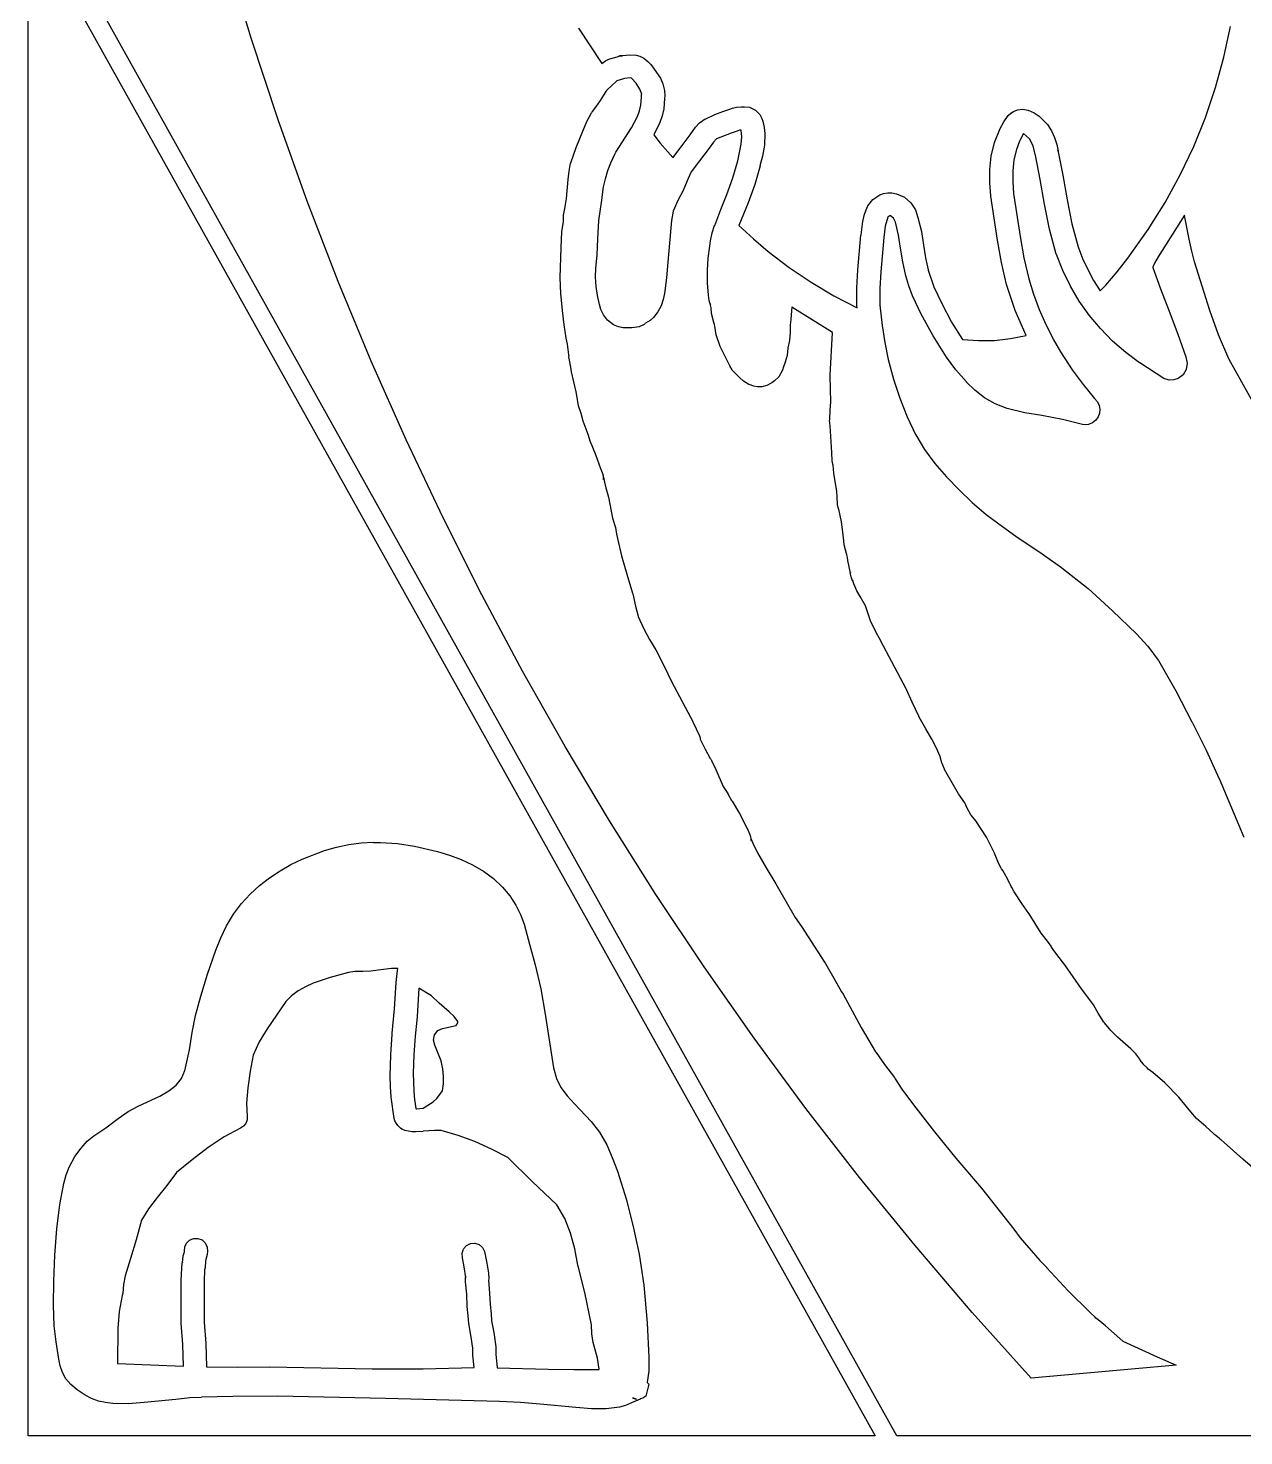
# Model space of a CAD drawing. Extents: x -67 to 553, y 0 to 8091.
# Drawn here: x -36.7 to 217.6, y 1514.2 to 1808.7 of the extents above; entities that cross this region are included whole.
import ezdxf

# ---------------------------------------------------------------- set-up
doc = ezdxf.new("R2010")
doc.units = 0

msp = doc.modelspace()

# ---------------------------------------------------------------- linework, layer by layer
at = {"layer": 'Calque_1'}
for p, q in [((145.046, 1514.23), (-36.679, 1839.883)), ((-36.6785, 1831.67), (140.4655, 1514.225)), ((-36.6785, 1514.23), (-36.6785, 1831.67)), ((9.971165, 1806.588101), (4.73368, 1823.836714)), ((78.4233, 1808.66), (83.34399, 1801.27361)), ((78.4237, 1808.67), (78.4237, 1808.66)), ((213.457633, 1802.577442), (214.847881, 1808.999611)), ((15.627846, 1789.478669), (9.971165, 1806.588101)), ((84.1017, 1801.86), (84.644386, 1802.10802)), ((84.6444, 1802.11), (84.987194, 1802.227792)), ((84.9872, 1802.23), (85.778118, 1802.480004)), ((85.7781, 1802.48), (86.508084, 1802.701191)), ((86.5081, 1802.7), (86.74559, 1802.770988)), ((86.7456, 1802.77), (86.815609, 1802.790108)), ((86.815609, 1802.790108), (86.838627, 1802.800162)), ((86.838627, 1802.800162), (86.854767, 1802.810217)), ((86.854767, 1802.810217), (86.875669, 1802.820271)), ((86.875669, 1802.820271), (86.913663, 1802.830325)), ((86.913663, 1802.830325), (87.542868, 1802.90634)), ((86.9945, 1802.85), (89.1331, 1803.111302)), ((87.542868, 1802.90634), (86.994573, 1802.849322)), ((89.1331, 1803.11), (90.510772, 1803.043977)), ((90.510772, 1803.043977), (91.288346, 1802.824299)), ((91.288346, 1802.824299), (92.1322, 1802.374406)), ((92.1322, 1802.37), (92.964904, 1801.714945)), ((211.701525, 1796.243663), (213.457633, 1802.577442)), ((83.344, 1801.28), (84.101713, 1801.863697)), ((92.964904, 1801.714945), (93.562725, 1801.087411)), ((93.562725, 1801.087411), (94.28699, 1800.11329)), ((94.287, 1800.12), (95.562012, 1798.19514)), ((85.2896, 1796.53), (84.528395, 1795.828987)), ((86.4675, 1797.64), (85.2896, 1796.52531)), ((86.4845, 1797.65), (86.467567, 1797.639946)), ((87.1844, 1797.87), (86.484499, 1797.649205)), ((87.8788, 1798.08), (87.184402, 1797.869286)), ((88.0644, 1798.14), (87.878795, 1798.08502)), ((89.2143, 1798.28), (88.0644, 1798.136887)), ((89.5482, 1798.24), (89.214296, 1798.286011)), ((89.2143, 1798.28), (89.2143, 1798.28)), ((90.4692, 1797.17), (89.548213, 1798.23548)), ((91.293501, 1795.933321), (90.46919, 1797.16861)), ((95.562012, 1798.19514), (96.084149, 1797.004869)), ((96.084149, 1797.004869), (96.4211, 1795.64082)), ((209.586833, 1790.01965), (211.701525, 1796.243663)), ((82.9458, 1793.56), (81.976289, 1792.17462)), ((83.6689, 1794.68), (82.945795, 1793.557)), ((84.185724, 1795.420823), (83.668901, 1794.683086)), ((84.337346, 1795.636367), (84.185724, 1795.420823)), ((84.3121, 1795.62), (84.297019, 1795.607035)), ((84.2971, 1795.61), (84.337346, 1795.636367)), ((84.5284, 1795.82), (84.312103, 1795.628204)), ((84.5284, 1795.83), (84.5284, 1795.82)), ((91.6673, 1794.9), (91.293501, 1795.933321)), ((91.5093, 1792.54), (91.599285, 1794.16758)), ((91.5993, 1794.17), (91.63743, 1794.842262)), ((91.63743, 1794.842262), (91.667324, 1794.904906)), ((96.3981, 1793.94), (96.254299, 1791.81082)), ((96.466413, 1794.490597), (96.398081, 1793.94569)), ((96.4211, 1795.64), (96.466413, 1794.490597)), ((81.0891, 1790.89), (80.143513, 1789.081083)), ((81.122526, 1790.932161), (81.089127, 1790.8922)), ((81.331339, 1791.23868), (81.122526, 1790.932161)), ((81.9763, 1792.18), (81.331339, 1791.23868)), ((90.784144, 1790.208091), (91.229613, 1791.369279)), ((91.229613, 1791.369279), (91.5093, 1792.53799)), ((95.922036, 1790.310713), (95.446847, 1788.906959)), ((96.2543, 1791.82), (95.922036, 1790.310713)), ((104.9, 1789.67), (106.975558, 1790.625296)), ((106.975558, 1790.625296), (108.63779, 1791.2171)), ((108.638, 1791.22), (109.88882, 1791.66278)), ((109.889, 1791.66), (110.677378, 1791.921514)), ((110.677, 1791.92), (111.474718, 1792.130793)), ((111.475, 1792.14), (112.506916, 1792.214034)), ((112.506916, 1792.214034), (112.9972, 1792.186011)), ((112.943227, 1792.207364), (113.136134, 1792.249886)), ((112.997, 1792.18), (112.943227, 1792.207364)), ((113.136134, 1792.249886), (114.22898, 1792.142985)), ((114.229, 1792.14), (115.495089, 1791.535289)), ((115.495089, 1791.535289), (116.39451, 1790.61042)), ((116.394, 1790.61), (116.799794, 1789.79035)), ((167.40937, 1789.077078), (168.341, 1790.4147)), ((168.341, 1790.42), (168.850005, 1790.906912)), ((168.85, 1790.9), (169.450577, 1791.271137)), ((169.450577, 1791.271137), (170.2334, 1791.588498)), ((170.234, 1791.59), (171.2759, 1791.749596)), ((171.276, 1791.75), (172.47178, 1791.55069)), ((172.471, 1791.55), (173.72447, 1790.986656)), ((173.72447, 1790.986656), (174.798962, 1790.261886)), ((174.798962, 1790.261886), (176.4856, 1788.57132)), ((21.70085, 1772.515), (15.627846, 1789.478669)), ((80.143513, 1789.081083), (79.26948, 1787.0818)), ((86.2609, 1782.7), (89.512359, 1787.858361)), ((89.512359, 1787.858361), (90.784144, 1790.208091)), ((95.446847, 1788.906959), (94.20672, 1786.3417)), ((101.798, 1786.34), (102.929253, 1787.956298)), ((102.929253, 1787.956298), (103.772376, 1788.851531)), ((103.772376, 1788.851531), (104.8996, 1789.6761)), ((112.13, 1787.32), (111.439624, 1787.091003)), ((112.309, 1787.36), (112.13038, 1787.314994)), ((112.451, 1787.36), (112.309, 1787.36)), ((112.592672, 1785.949224), (112.450793, 1787.36138)), ((116.799794, 1789.79035), (116.967007, 1789.247)), ((116.967, 1789.25), (117.282662, 1787.925483)), ((117.282662, 1787.925483), (117.428691, 1786.640488)), ((165.459, 1784.74), (166.625462, 1787.673433)), ((166.625462, 1787.673433), (167.40937, 1789.077078)), ((176.486, 1788.57), (176.521004, 1788.524994)), ((176.521, 1788.53), (177.395219, 1787.199217)), ((207.120831, 1783.926783), (209.586833, 1790.01965)), ((79.2565, 1787.05), (77.847617, 1783.672108)), ((79.2695, 1787.08), (79.256535, 1787.049996)), ((94.2067, 1786.34), (95.5453, 1784.64789)), ((95.5453, 1784.65), (98.19237, 1781.5856)), ((100.090245, 1784.11913), (101.7984, 1786.33651)), ((106.658926, 1784.852185), (105.73762, 1783.56471)), ((107.323, 1785.5), (106.658926, 1784.852185)), ((110.366, 1786.71), (107.32319, 1785.49821)), ((111.44, 1787.09), (110.3659, 1786.711699)), ((111.732, 1780.92), (112.472614, 1784.434874)), ((112.472614, 1784.434874), (112.592672, 1785.949224)), ((117.428691, 1786.640488), (117.330408, 1784.195044)), ((164.766028, 1781.916291), (165.458784, 1784.7472)), ((170.690113, 1785.038538), (170.03492, 1783.30231)), ((171.549, 1786.63), (170.690113, 1785.038538)), ((172.746, 1785.54), (171.54919, 1786.62799)), ((173.544877, 1784.06842), (172.74551, 1785.54678)), ((177.395219, 1787.199217), (178.037136, 1785.799802)), ((178.037136, 1785.799802), (178.47876, 1784.367835)), ((178.47876, 1784.367835), (178.7521, 1782.93939)), ((77.847617, 1783.672108), (76.73381, 1780.4409)), ((85.179025, 1780.521124), (86.03308, 1782.34698)), ((86.0331, 1782.35), (86.260906, 1782.705811)), ((98.1924, 1781.58), (100.090245, 1784.11913)), ((105.737, 1783.56), (103.729437, 1780.940447)), ((116.909273, 1781.92563), (116.402406, 1779.84421)), ((117.330408, 1784.195044), (116.909273, 1781.92563)), ((164.463426, 1779.0851), (164.766028, 1781.916291)), ((170.022, 1783.26), (169.497896, 1781.106253)), ((170.035, 1783.3), (170.022035, 1783.259995)), ((173.994, 1782.26), (173.544877, 1784.06842)), ((174.026, 1782.08), (173.993986, 1782.259017)), ((175.01024, 1777.03275), (174.02582, 1782.0744)), ((178.72, 1783.12), (179.747021, 1777.910399)), ((178.752, 1782.94), (178.720012, 1783.119123)), ((204.310795, 1777.98644), (207.120831, 1783.926783)), ((76.40385, 1778.782013), (76.216137, 1776.996832)), ((76.7228, 1780.41), (76.40385, 1778.782013)), ((76.7338, 1780.44), (76.722688, 1780.408012)), ((84.052553, 1777.179577), (84.5802, 1778.9285)), ((84.5802, 1778.93), (85.179025, 1780.521124)), ((102.001, 1778.64), (101.383206, 1777.206629)), ((103.729437, 1780.940447), (102.00059, 1778.63891)), ((110.729816, 1777.386342), (111.73199, 1780.92241)), ((116.403, 1779.85), (115.298837, 1775.942399)), ((164.464558, 1776.290659), (164.463426, 1779.0851)), ((169.258678, 1778.842386), (169.25695, 1776.498684)), ((169.497896, 1781.106253), (169.258678, 1778.842386)), ((76.216137, 1776.996832), (75.866001, 1773.02649)), ((83.692775, 1775.481513), (84.052553, 1777.179577)), ((101.383206, 1777.206629), (100.4978, 1775.0436)), ((109.471, 1773.87), (110.729816, 1777.386342)), ((115.298837, 1775.942399), (113.9369, 1772.14399)), ((164.683, 1773.57), (164.464558, 1776.290659)), ((169.25695, 1776.498684), (169.445315, 1774.10543)), ((175.922255, 1771.875441), (175.01024, 1777.03275)), ((179.747021, 1777.910399), (180.661995, 1772.774321)), ((201.164, 1772.22), (204.310795, 1777.98644)), ((75.866, 1773.03), (75.613508, 1771.39572)), ((83.2358, 1772.22), (83.692775, 1775.481513)), ((100.456, 1774.97), (99.154594, 1772.509983)), ((100.498, 1775.05), (100.456011, 1774.970995)), ((108.197311, 1770.756699), (109.47091, 1773.87019)), ((138.961, 1771.51), (140.028341, 1772.842643)), ((140.028341, 1772.842643), (141.441876, 1773.790501)), ((141.441876, 1773.790501), (142.249345, 1774.081492)), ((142.249345, 1774.081492), (143.108418, 1774.229914)), ((143.108418, 1774.229914), (144.007446, 1774.220309)), ((144.007446, 1774.220309), (144.93478, 1774.03722)), ((144.935, 1774.04), (146.6302, 1773.302931)), ((146.6302, 1773.302931), (147.958669, 1772.14968)), ((164.693, 1773.51), (164.682946, 1773.567997)), ((166.06846, 1764.300843), (164.69322, 1773.5076)), ((169.445, 1774.11), (170.793859, 1765.089663)), ((180.661995, 1772.774321), (181.662769, 1767.756183)), ((28.187307, 1755.703675), (21.70085, 1772.515)), ((75.5985, 1771.3), (75.247901, 1769.522)), ((75.6135, 1771.39), (75.598419, 1771.300994)), ((82.6716, 1768.42), (83.235797, 1772.22097)), ((98.2388, 1770.42), (97.903623, 1768.464478)), ((98.250812, 1770.489014), (98.238906, 1770.417999)), ((98.2778, 1770.55), (98.250812, 1770.489014)), ((99.154594, 1772.509983), (98.2779, 1770.54969)), ((106.922, 1767.39), (108.197311, 1770.756699)), ((113.937, 1772.14), (111.99689, 1767.37301)), ((137.887191, 1768.242041), (138.256131, 1769.781356)), ((138.256131, 1769.781356), (138.88511, 1771.3716)), ((138.885, 1771.37), (138.960988, 1771.513986)), ((147.958669, 1772.14968), (148.903675, 1770.697236)), ((148.903675, 1770.697236), (149.44849, 1769.06259)), ((176.972848, 1766.651512), (175.922255, 1771.875441)), ((197.625, 1766.59), (201.16488, 1772.22601)), ((75.2049, 1768.13), (74.860201, 1766.1538)), ((75.2479, 1769.52), (75.204905, 1768.128)), ((82.504313, 1764.601923), (82.671609, 1768.41852)), ((97.903623, 1768.464478), (97.663597, 1766.1709)), ((106.37, 1765.83), (106.911284, 1767.3776)), ((106.911, 1767.38), (106.922112, 1767.390054)), ((111.997, 1767.37), (115.03197, 1764.625137)), ((137.536, 1765.47), (137.887191, 1768.242041)), ((142.61084, 1767.276186), (142.29251, 1764.91303)), ((143.131, 1769.11), (142.61084, 1767.276186)), ((143.576, 1769.42), (143.130204, 1769.109697)), ((143.695, 1769.39), (143.576811, 1769.422994)), ((144.315842, 1768.928275), (143.69439, 1769.38641)), ((144.736, 1768.08), (144.315842, 1768.928275)), ((144.798, 1767.83), (144.736008, 1768.081804)), ((145.380658, 1765.346101), (144.7985, 1767.8264)), ((149.449, 1769.06), (150.155501, 1766.115272)), ((181.662769, 1767.756183), (182.94719, 1762.9004)), ((205.170129, 1769.560989), (199.674929, 1760.811809)), ((205.195, 1769.48), (205.170129, 1769.560989)), ((206.204331, 1764.547462), (205.19441, 1769.479)), ((74.8602, 1766.16), (74.7722, 1762.74029)), ((82.3671, 1761.17), (82.504313, 1764.601923)), ((97.6506, 1766.08), (97.121679, 1759.742304)), ((97.6636, 1766.17), (97.650635, 1766.088006)), ((105.942, 1763.08), (106.072211, 1764.218023)), ((106.072211, 1764.218023), (106.370201, 1765.82928)), ((115.03197, 1764.625137), (118.13279, 1761.98841)), ((136.887005, 1758.106), (137.523502, 1765.3933)), ((137.523, 1765.39), (137.535965, 1765.465988)), ((142.292, 1764.91), (141.669459, 1757.717763)), ((145.799987, 1762.663129), (145.380658, 1765.346101)), ((150.155501, 1766.115272), (150.617895, 1763.283778)), ((166.928412, 1759.685448), (166.06846, 1764.300843)), ((170.793859, 1765.089663), (171.620984, 1760.647308)), ((178.373, 1761.41), (176.972848, 1766.651512)), ((193.370229, 1760.584493), (197.62469, 1766.5828)), ((206.728506, 1762.039023), (206.204331, 1764.547462)), ((74.7722, 1762.74), (74.510686, 1756.53143)), ((82.0426, 1758.49), (82.367111, 1761.16679)), ((105.591642, 1760.531744), (105.941395, 1763.0853)), ((118.132, 1761.99), (122.516283, 1758.635736)), ((146.246448, 1759.815192), (145.799987, 1762.663129)), ((150.617895, 1763.283778), (151.022217, 1760.604919)), ((178.392, 1761.36), (178.37295, 1761.416991)), ((179.716397, 1757.956151), (178.3924, 1761.3526)), ((182.947, 1762.9), (183.866125, 1760.495062)), ((199.674, 1760.81), (198.904864, 1759.50963)), ((207.317, 1759.82), (206.728506, 1762.039023)), ((81.996392, 1756.586123), (82.042584, 1758.49748)), ((97.121679, 1759.742304), (96.829719, 1756.475514)), ((105.431309, 1757.959292), (105.591642, 1760.531744)), ((105.453921, 1755.386019), (105.431309, 1757.959292)), ((122.516283, 1758.635736), (127.087471, 1755.536229)), ((136.68105, 1754.369847), (136.887005, 1758.106)), ((146.91, 1756.84), (146.246448, 1759.815192)), ((151.022217, 1760.604919), (151.5545, 1758.1181)), ((151.554, 1758.12), (151.565112, 1758.079016)), ((151.565, 1758.08), (152.761199, 1754.563314)), ((167.975, 1755.08), (166.928412, 1759.685448)), ((171.620984, 1760.647308), (172.61478, 1756.2668)), ((181.315865, 1754.688892), (179.716397, 1757.956151)), ((183.866125, 1760.495062), (184.947958, 1758.157651)), ((184.947958, 1758.157651), (186.182058, 1755.89387)), ((191.109049, 1757.707669), (193.370229, 1760.584493)), ((198.904864, 1759.50963), (198.5582, 1758.6451)), ((198.559, 1758.65), (198.569054, 1758.622986)), ((198.569, 1758.62), (200.142688, 1754.154112)), ((210.48161, 1749.635546), (207.31702, 1759.8239)), ((35.084346, 1739.051274), (28.187307, 1755.703675)), ((74.5107, 1756.53), (74.5107, 1756.5)), ((74.5107, 1756.5), (74.665114, 1753.11118)), ((82.109196, 1754.652856), (81.996392, 1756.586123)), ((96.829719, 1756.475514), (96.4, 1753.1616)), ((105.653, 1752.83), (105.453921, 1755.386019)), ((127.087471, 1755.536229), (131.827524, 1752.709457)), ((141.669459, 1757.717763), (141.473205, 1754.199958)), ((147.543049, 1754.740524), (146.90972, 1756.84749)), ((167.989, 1755.03), (167.974977, 1755.081012)), ((169.785099, 1749.610746), (167.98889, 1755.0302)), ((172.615, 1756.27), (173.623866, 1753.015642)), ((186.182058, 1755.89387), (187.55799, 1753.70982)), ((188.713, 1754.9), (188.741019, 1754.931009)), ((188.741, 1754.93), (191.109049, 1757.707669)), ((74.665114, 1753.11118), (75.0491, 1749.65201)), ((82.384147, 1752.730031), (82.109196, 1754.652856)), ((82.8244, 1750.85), (82.384147, 1752.730031)), ((96.4, 1753.17), (96.139754, 1751.909716)), ((105.792, 1751.72), (105.653094, 1752.83101)), ((131.827524, 1752.709457), (136.7184, 1750.1734)), ((136.673, 1750.57), (136.68105, 1754.369847)), ((141.473205, 1754.199958), (141.461077, 1750.7323)), ((148.31303, 1752.711726), (147.543049, 1754.740524)), ((150.143, 1748.87), (148.31303, 1752.711726)), ((152.761199, 1754.563314), (154.4116, 1751.10311)), ((173.623866, 1753.015642), (174.825318, 1749.826154)), ((183.175099, 1751.566747), (181.315865, 1754.688892)), ((187.558, 1753.71), (188.71259, 1754.9048)), ((200.142688, 1754.154112), (201.96619, 1749.48151)), ((75.0491, 1749.66), (75.0491, 1749.63)), ((75.0491, 1749.63), (75.388782, 1746.620776)), ((83.140318, 1749.853682), (82.82442, 1750.8487)), ((83.670414, 1748.697718), (83.140318, 1749.853682)), ((95.049301, 1749.33373), (94.10461, 1748.13369)), ((95.708602, 1750.611683), (95.049301, 1749.33373)), ((96.139754, 1751.909716), (95.708602, 1750.611683)), ((105.894, 1751.25), (105.792823, 1751.7131)), ((106.054, 1750.88), (105.89398, 1751.250099)), ((106.164, 1750.16), (105.99472, 1751.018201)), ((105.995, 1751.02), (106.054002, 1750.887497)), ((106.291, 1749), (106.163683, 1750.15819)), ((122.966, 1749.54), (122.882021, 1747.74822)), ((123.059, 1750.35), (122.965999, 1749.544795)), ((131.557, 1745), (123.05939, 1750.3437)), ((136.683, 1750.5), (136.672946, 1750.570988)), ((136.719, 1750.17), (136.683017, 1750.491998)), ((141.461, 1750.74), (141.940001, 1746.50842)), ((154.412, 1751.1), (154.435019, 1751.054994)), ((154.435, 1751.06), (156.493841, 1747.209479)), ((172.049, 1744.38), (169.785099, 1749.610746)), ((174.825318, 1749.826154), (176.20483, 1746.705589)), ((185.278391, 1748.605638), (183.175099, 1751.566747)), ((201.965, 1749.47), (203.814566, 1744.690235)), ((201.966, 1749.48), (201.966, 1749.47)), ((212.311668, 1744.534443), (210.48161, 1749.635546)), ((75.388782, 1746.620776), (75.76829, 1743.84301)), ((84.514832, 1747.562569), (83.670414, 1748.697718)), ((85.7737, 1746.63), (84.514832, 1747.562569)), ((86.800925, 1746.216669), (85.77369, 1746.627193)), ((87.801, 1746.01), (86.800925, 1746.216669)), ((91.1537, 1746.23), (90.163123, 1746.026837)), ((92.171497, 1746.703247), (91.15371, 1746.22971)), ((92.3006, 1746.86), (92.171497, 1746.703247)), ((92.454581, 1746.954287), (92.300593, 1746.862094)), ((92.9448, 1747.26), (92.454581, 1746.954287)), ((93.411224, 1747.526549), (92.9448, 1747.256612)), ((94.1046, 1748.13), (93.411224, 1747.526549)), ((106.712, 1747.09), (106.291313, 1748.9983)), ((106.856, 1746.68), (106.711987, 1747.089892)), ((106.866, 1746.66), (106.855946, 1746.677992)), ((106.923, 1746.32), (106.866009, 1746.658322)), ((107.208, 1744.52), (106.922991, 1746.32599)), ((122.743, 1746.59), (122.705856, 1745.083437)), ((122.882, 1747.75), (122.742988, 1746.59229)), ((141.94, 1746.5), (142.506228, 1742.904405)), ((152.615187, 1744.299506), (150.14339, 1748.86998)), ((156.493841, 1747.209479), (158.7467, 1743.5319)), ((176.20483, 1746.705589), (177.74788, 1743.658)), ((187.610034, 1745.821486), (185.278391, 1748.605638)), ((75.7683, 1743.84), (76.052515, 1742.5419)), ((89.6218, 1745.99), (87.80102, 1746.005081)), ((90.163123, 1746.026837), (89.62179, 1745.997008)), ((108.08578, 1742.070983), (107.2074, 1744.51739)), ((122.557, 1743.32), (122.249078, 1741.7783)), ((122.705856, 1745.083437), (122.556813, 1743.3143)), ((131.103, 1736.1), (131.556707, 1745.00078)), ((155.441, 1739.85), (152.615187, 1744.299506)), ((158.746, 1743.53), (162.109985, 1743.309958)), ((162.109985, 1743.309958), (165.465968, 1743.372084)), ((165.465968, 1743.372084), (168.787716, 1743.725396)), ((168.787716, 1743.725396), (172.049, 1744.378915)), ((177.748, 1743.65), (179.293646, 1740.974558)), ((190.154321, 1743.230214), (187.610034, 1745.821486)), ((192.895546, 1740.847745), (190.154321, 1743.230214)), ((203.814566, 1744.690235), (205.44808, 1739.94401)), ((214.476, 1739.5), (212.311668, 1744.534443)), ((76.0525, 1742.54), (76.375397, 1740.36039)), ((76.3754, 1740.36), (76.388365, 1740.123595)), ((109.121, 1739.98), (108.08578, 1742.070983)), ((122.064, 1740.2), (121.689906, 1738.782739)), ((122.249, 1741.77), (122.064506, 1740.19459)), ((142.506228, 1742.904405), (143.23331, 1739.36671)), ((179.293646, 1740.974558), (180.96282, 1738.37242)), ((195.818, 1738.69), (192.895546, 1740.847745)), ((42.389095, 1722.564379), (35.084346, 1739.051274)), ((76.3884, 1740.13), (76.377288, 1739.841896)), ((76.3774, 1739.84), (76.3774, 1739.82)), ((76.3774, 1739.82), (76.467385, 1739.259005)), ((76.4674, 1739.25), (76.7722, 1737.74381)), ((76.7722, 1737.75), (76.875705, 1736.810492)), ((109.11961, 1739.975038), (109.121209, 1739.98001)), ((109.244868, 1739.712767), (109.11961, 1739.975038)), ((109.659, 1738.86), (109.244868, 1739.712767)), ((110.079, 1738.03), (109.659001, 1738.865289)), ((110.609, 1737.17), (110.079411, 1738.02971)), ((121.352, 1737.84), (121.137688, 1737.105491)), ((121.689906, 1738.782739), (121.351213, 1737.83722)), ((143.234, 1739.37), (144.323294, 1735.282431)), ((157.39573, 1737.18955), (155.44081, 1739.849)), ((180.963, 1738.38), (181.717988, 1737.17808)), ((195.828, 1738.69), (195.818, 1738.69)), ((200.869, 1735.38), (195.82793, 1738.6966)), ((205.54742, 1737.298067), (204.888223, 1736.186926)), ((205.448, 1739.95), (205.756982, 1738.594426)), ((205.756982, 1738.594426), (205.54742, 1737.298067)), ((214.541, 1739.37), (214.475992, 1739.495492)), ((221.156, 1727.51), (214.5413, 1739.3742)), ((76.8757, 1736.81), (77.85, 1732.6153)), ((112.118, 1735.63), (110.6089, 1737.16638)), ((112.133, 1735.62), (112.117919, 1735.631906)), ((112.980754, 1734.860336), (112.13279, 1735.62129)), ((114.073, 1734.15), (112.980754, 1734.860336)), ((118.739194, 1734.385426), (117.8294, 1733.915296)), ((118.845, 1734.52), (118.739194, 1734.385426)), ((119.457527, 1734.911129), (118.84522, 1734.51929)), ((120.354, 1735.74), (119.457527, 1734.911129)), ((121.137, 1737.1), (120.353596, 1735.74221)), ((131.154005, 1733.16719), (131.102613, 1736.10368)), ((144.323294, 1735.282431), (145.619424, 1731.27935)), ((159.565, 1734.66), (157.39573, 1737.18955)), ((159.575, 1734.65), (159.564946, 1734.661113)), ((161.354887, 1732.930931), (159.57471, 1734.6475)), ((181.718, 1737.17), (183.971484, 1734.110939)), ((201.993, 1735.02), (200.86889, 1735.376393)), ((202.979901, 1735.082691), (201.99351, 1735.016304)), ((203.849, 1735.38), (202.979901, 1735.082691)), ((204.888223, 1736.186926), (203.8483, 1735.387)), ((203.849, 1735.38), (203.849, 1735.38)), ((77.85, 1732.61), (78.374986, 1729.76833)), ((114.097, 1734.13), (114.072923, 1734.147992)), ((114.113, 1734.13), (114.097, 1734.13)), ((115.078459, 1733.776278), (114.11358, 1734.126299)), ((115.906, 1733.68), (115.078459, 1733.776278)), ((115.916, 1733.68), (115.905, 1733.68)), ((115.926, 1733.68), (115.916, 1733.68)), ((116.782944, 1733.672125), (115.92601, 1733.681187)), ((117.83, 1733.92), (116.782944, 1733.672125)), ((117.829, 1733.92), (117.829, 1733.92)), ((117.829, 1733.92), (117.83, 1733.92)), ((117.83, 1733.92), (117.83, 1733.92)), ((131.233, 1730.54), (131.154005, 1733.16719)), ((163.356, 1731.37), (161.354887, 1732.930931)), ((165.59145, 1730.058705), (163.35561, 1731.36721)), ((183.971484, 1734.110939), (186.3935, 1731.18672)), ((78.375, 1729.77), (78.912315, 1728.139)), ((130.981, 1726.76), (131.090613, 1728.843261)), ((131.090613, 1728.843261), (131.233386, 1730.44218)), ((131.233, 1730.45), (131.233, 1730.54)), ((145.619424, 1731.27935), (147.154764, 1727.391169)), ((168.075, 1729.1), (165.59145, 1730.058705)), ((171.812029, 1728.242616), (168.0758, 1729.10169)), ((186.393, 1731.19), (186.978172, 1730.524898)), ((186.978172, 1730.524898), (187.342086, 1729.76411)), ((187.342, 1729.77), (187.488435, 1728.959352)), ((187.488435, 1728.959352), (187.421874, 1728.145914)), ((78.9123, 1728.14), (79.337802, 1726.50609)), ((79.3378, 1726.51), (80.37219, 1723.77699)), ((130.971, 1726.64), (130.981054, 1726.763904)), ((131.056, 1725.48), (130.971016, 1726.63961)), ((131.424, 1719.89), (131.0557, 1725.48358)), ((147.154764, 1727.391169), (148.96169, 1723.6483)), ((175.339, 1727.63), (171.812029, 1728.242616)), ((175.358, 1727.63), (175.339, 1727.63)), ((175.384, 1727.63), (175.358, 1727.63)), ((179.664515, 1726.801737), (175.38393, 1727.6325)), ((183.889, 1725.79), (179.664515, 1726.801737)), ((184.49813, 1725.71253), (183.8887, 1725.79)), ((185.108, 1725.79), (184.49813, 1725.71253)), ((185.985851, 1726.1461), (185.10829, 1725.785497)), ((186.667, 1726.69), (185.985851, 1726.1461)), ((187.146533, 1727.376018), (186.666625, 1726.696)), ((187.421874, 1728.145914), (187.146533, 1727.376018)), ((50.098682, 1706.24957), (42.389095, 1722.564379)), ((80.3722, 1723.77), (80.856704, 1722.17822)), ((148.961, 1723.65), (148.971054, 1723.638888)), ((148.971, 1723.64), (150.826478, 1720.564575)), ((80.8567, 1722.18), (81.9965, 1719.4694)), ((131.521, 1718.16), (131.423977, 1719.88741)), ((150.826478, 1720.564575), (153.003787, 1717.642986)), ((81.9965, 1719.47), (83.06219, 1716.58321)), ((131.667, 1717.48), (131.520897, 1718.160402)), ((131.677, 1717.28), (131.666946, 1717.476797)), ((131.877, 1715.6), (131.676314, 1717.28378)), ((131.677, 1717.28), (131.677, 1717.28)), ((153.003787, 1717.642986), (155.429501, 1714.844054)), ((83.0622, 1716.59), (83.411, 1715.706293)), ((83.411, 1715.7), (83.485004, 1715.521909)), ((83.485, 1715.52), (83.617318, 1715.059282)), ((83.6168, 1715.06), (83.630823, 1714.284296)), ((83.6173, 1715.06), (83.6173, 1715.06)), ((83.6308, 1714.29), (83.634769, 1714.374538)), ((83.634769, 1714.374538), (83.653819, 1714.635625)), ((83.6538, 1714.63), (83.643746, 1714.73459)), ((83.6438, 1714.74), (83.864515, 1713.6994)), ((83.8645, 1713.7), (84.188376, 1712.5452)), ((132.489, 1711.73), (131.877602, 1715.5949)), ((155.429501, 1714.844054), (158.03019, 1712.1366)), ((84.1884, 1712.54), (84.710502, 1710.5647)), ((132.510624, 1710.626117), (132.48869, 1711.73541)), ((158.03, 1712.13), (158.065004, 1712.094996)), ((158.065, 1712.1), (160.78334, 1709.448016)), ((84.7105, 1710.57), (85.563595, 1706.1989)), ((132.644, 1709.03), (132.510624, 1710.626117)), ((132.854448, 1708.158593), (132.644203, 1709.032603)), ((132.920443, 1708.026556), (132.854448, 1708.158593)), ((132.924, 1708.09), (132.920443, 1708.026556)), ((133.477, 1705.4), (132.924207, 1708.0824)), ((160.78334, 1709.448016), (163.68408, 1706.9596)), ((58.210237, 1690.113428), (50.098682, 1706.24957)), ((85.5636, 1706.2), (86.195107, 1704.24582)), ((133.903, 1702.1), (133.476704, 1705.39819)), ((163.684, 1706.96), (166.37521, 1704.9792)), ((166.376, 1704.98), (169.91279, 1702.37851)), ((86.1951, 1704.24), (86.397718, 1702.79559)), ((86.3977, 1702.8), (87.41007, 1698.3209)), ((134.041, 1700.63), (133.903285, 1702.1096)), ((169.912, 1702.38), (169.981003, 1702.333989)), ((169.981, 1702.33), (174.72636, 1699.170076)), ((134.544, 1698.52), (134.040313, 1700.62341)), ((174.72636, 1699.170076), (179.45138, 1695.84462)), ((87.4101, 1698.32), (88.530182, 1694.490559)), ((134.724, 1697.94), (134.544507, 1698.518881)), ((134.794, 1697.34), (134.723991, 1697.947694)), ((135.361, 1694.66), (134.793999, 1697.33681)), ((88.530182, 1694.490559), (89.75002, 1690.48141)), ((135.290583, 1694.746424), (135.30945, 1694.826799)), ((135.476, 1693.88), (135.290583, 1694.746424)), ((135.30945, 1694.826799), (135.360695, 1694.661181)), ((135.775243, 1693.08557), (135.475398, 1693.873187)), ((135.476, 1693.88), (135.476, 1693.88)), ((135.838039, 1693.008497), (135.775243, 1693.08557)), ((135.793287, 1693.0932), (135.812717, 1693.133311)), ((136.002, 1692.46), (135.793287, 1693.0932)), ((135.812, 1693.13), (135.838039, 1693.008497)), ((179.452, 1695.85), (179.545001, 1695.785997)), ((179.545, 1695.78), (185.0124, 1691.454541)), ((89.75, 1690.48), (89.783999, 1690.331304)), ((89.784, 1690.33), (90.377803, 1687.754851)), ((136.660027, 1691.008512), (136.0021, 1692.4588)), ((137.354372, 1689.786941), (136.660027, 1691.008512)), ((185.0124, 1691.454541), (190.1531, 1686.82633)), ((66.720888, 1674.162534), (58.210237, 1690.113428)), ((90.377803, 1687.754851), (90.9243, 1685.68062)), ((138.455, 1687.85), (137.354372, 1689.786941)), ((139.601, 1684.49), (138.45469, 1687.85248)), ((90.9243, 1685.68), (90.942292, 1685.609991)), ((90.9423, 1685.61), (92.022584, 1683.178067)), ((139.643, 1684.41), (139.600984, 1684.491994)), ((140.688538, 1682.230556), (139.64241, 1684.41191)), ((190.153, 1686.83), (190.163054, 1686.818887)), ((190.163, 1686.82), (195.1378, 1681.9894)), ((92.022584, 1683.178067), (93.29928, 1680.76541)), ((141.662, 1680.52), (140.688538, 1682.230556)), ((195.138, 1681.99), (197.494372, 1679.370044)), ((93.2993, 1680.77), (94.6438, 1678.61111)), ((94.6438, 1678.61), (96.348254, 1675.242757)), ((141.697, 1680.45), (141.661996, 1680.515987)), ((143.957, 1676.1), (141.69712, 1680.45419)), ((197.494372, 1679.370044), (199.65771, 1676.48641)), ((146.968, 1670.51), (143.9575, 1676.099)), ((199.657, 1676.48), (199.683988, 1676.447985)), ((199.683988, 1676.447985), (199.722987, 1676.383983)), ((199.723, 1676.39), (203.398013, 1670.030452)), ((75.627764, 1658.403469), (66.720888, 1674.162534)), ((96.348254, 1675.242757), (97.9114, 1672.0399)), ((97.9114, 1672.04), (102.40299, 1663.47143)), ((147.04, 1670.35), (146.968007, 1670.508406)), ((148.21022, 1667.675896), (147.04029, 1670.34339)), ((203.398013, 1670.030452), (206.7635, 1663.6003)), ((149.605, 1664.74), (148.21022, 1667.675896)), ((149.693, 1664.55), (149.604021, 1664.74259)), ((151.097, 1662.13), (149.69389, 1664.5535)), ((102.403, 1663.47), (103.72671, 1660.67579)), ((152.364, 1659.94), (151.0971, 1662.12651)), ((206.764, 1663.6), (206.799983, 1663.524012)), ((206.8, 1663.52), (209.720341, 1657.637837)), ((84.927994, 1642.842813), (75.627764, 1658.403469)), ((103.727, 1660.68), (103.885194, 1660.2187)), ((103.885, 1660.21), (103.915004, 1659.939993)), ((103.915, 1659.94), (104.93319, 1657.8758)), ((104.933, 1657.88), (105.94551, 1655.92412)), ((153.347818, 1658.073636), (152.36379, 1659.9432)), ((154.068, 1656.32), (153.347818, 1658.073636)), ((105.946, 1655.92), (106.098903, 1655.793582)), ((106.098, 1655.8), (106.186979, 1655.654003)), ((106.187, 1655.65), (106.235022, 1655.560994)), ((106.235, 1655.56), (106.279, 1655.471021)), ((106.279, 1655.47), (107.139794, 1653.61779)), ((154.081, 1656.28), (154.068035, 1656.313999)), ((154.456932, 1654.998319), (154.0808, 1656.28038)), ((155.217, 1653.21), (154.456932, 1654.998319)), ((209.720341, 1657.637837), (212.4303, 1651.6869)), ((107.14, 1653.62), (108.72319, 1650.05342)), ((155.24, 1653.15), (155.216981, 1653.211992)), ((157.951, 1648.51), (155.24019, 1653.15139)), ((108.723, 1650.05), (109.649914, 1648.57159)), ((212.43, 1651.69), (217.6095, 1639.4435)), ((109.65, 1648.58), (109.676988, 1648.530999)), ((109.677, 1648.53), (110.464108, 1647.08839)), ((110.464, 1647.09), (110.550995, 1646.988797)), ((110.551, 1646.98), (112.104, 1644.41902)), ((159.247, 1646.64), (157.95102, 1648.5111)), ((159.264, 1646.61), (159.247067, 1646.642993)), ((159.673742, 1645.665593), (159.26369, 1646.607)), ((112.104, 1644.42), (113.7274, 1641.29411)), ((160.532, 1644.12), (159.673742, 1645.665593)), ((160.564, 1644.06), (160.532012, 1644.122018)), ((161.57, 1642.86), (160.56411, 1644.0602)), ((94.618706, 1627.487147), (84.927994, 1642.842813)), ((113.728, 1641.3), (114.362391, 1639.82609)), ((163.759, 1639.42), (161.5696, 1642.86019)), ((25.2761, 1636.67), (27.840583, 1637.391413)), ((27.840583, 1637.391413), (30.411037, 1637.910133)), ((30.411037, 1637.910133), (32.985823, 1638.234208)), ((32.985823, 1638.234208), (35.5633, 1638.37169)), ((35.5633, 1638.37), (35.563485, 1638.372646)), ((35.5634, 1638.37), (37.03681, 1638.37)), ((37.0369, 1638.37), (40.57251, 1638.136284)), ((40.57251, 1638.136284), (44.10407, 1637.595883)), ((44.104, 1637.6), (48.940902, 1636.459222)), ((114.362, 1639.82), (114.597717, 1638.60559)), ((114.563598, 1638.77803), (114.538998, 1639.058018)), ((114.539, 1639.06), (114.897986, 1638.184204)), ((114.539, 1639.06), (114.539, 1639.06)), ((114.598, 1638.61), (114.563598, 1638.77803)), ((114.898, 1638.18), (115.859389, 1636.18571)), ((165.431, 1636.09), (163.7591, 1639.422)), ((18.293378, 1633.733006), (20.611176, 1634.870359)), ((20.611176, 1634.870359), (25.27609, 1636.6718)), ((48.940902, 1636.459222), (51.426778, 1635.684311)), ((51.426778, 1635.684311), (53.892038, 1634.748379)), ((53.892038, 1634.748379), (56.287505, 1633.632921)), ((115.86, 1636.19), (117.694246, 1633.008375)), ((166.119, 1634.38), (165.431005, 1636.08558)), ((166.789, 1633.07), (166.118679, 1634.3772)), ((13.821441, 1630.968794), (16.021178, 1632.433566)), ((16.021178, 1632.433566), (18.293378, 1633.733006)), ((56.287505, 1633.632921), (58.564005, 1632.319431)), ((58.564005, 1632.319431), (60.672362, 1630.789406)), ((117.694246, 1633.008375), (119.69071, 1629.6988)), ((166.937, 1632.83), (166.789125, 1633.072014)), ((167.219, 1632.48), (166.937193, 1632.832583)), ((167.922, 1631.22), (167.219294, 1632.47471)), ((9.746829, 1627.530258), (11.721035, 1629.33544)), ((11.721035, 1629.33544), (13.821441, 1630.968794)), ((60.672362, 1630.789406), (62.5634, 1629.02434)), ((62.5634, 1629.02), (64.104722, 1627.151958)), ((119.691, 1629.7), (123.79339, 1622.6459)), ((168.689, 1629.77), (167.921815, 1631.21999)), ((168.77, 1629.49), (168.688985, 1629.776993)), ((168.919309, 1629.121417), (168.769714, 1629.487004)), ((168.945, 1629.11), (168.919309, 1629.121417)), ((169.056, 1628.91), (168.945695, 1629.108305)), ((169.49, 1628.15), (169.055396, 1628.912713)), ((6.262246, 1623.310914), (7.92569, 1625.5475)), ((7.92569, 1625.55), (9.746829, 1627.530258)), ((64.104722, 1627.151958), (65.324056, 1625.234374)), ((104.697028, 1612.343052), (94.618706, 1627.487147)), ((169.581, 1628.01), (169.49001, 1628.144884)), ((171.158107, 1625.598046), (169.5817, 1628.01109)), ((172.637, 1623.48), (171.158107, 1625.598046)), ((4.83355, 1620.909134), (6.262246, 1623.310914)), ((65.324056, 1625.234374), (66.283489, 1623.26857)), ((66.283489, 1623.26857), (67.045108, 1621.255871)), ((123.793, 1622.64), (125.0594, 1620.7644)), ((172.693, 1623.4), (172.636988, 1623.483)), ((175.187, 1619.39), (172.69262, 1623.39949)), ((3.608055, 1618.3986), (4.83355, 1620.909134)), ((67.045108, 1621.255871), (68.223253, 1617.095083)), ((125.059, 1620.77), (129.88129, 1613.33982)), ((2.554211, 1615.83575), (3.608055, 1618.3986)), ((68.223253, 1617.095083), (69.35519, 1612.7626)), ((176.552, 1617.71), (175.18659, 1619.3914)), ((177.301, 1616.64), (176.552812, 1617.70921)), ((177.323, 1616.62), (177.30104, 1616.643019)), ((177.713, 1615.96), (177.32229, 1616.6127)), ((0.835289, 1610.778866), (2.554211, 1615.83575)), ((178.502, 1614.93), (177.713225, 1615.9656)), ((180.178, 1612.76), (178.5024, 1614.9281)), ((-0.5756, 1606.19), (0.835289, 1610.778866)), ((30.3132, 1611.16), (26.508796, 1610.113125)), ((31.651219, 1611.342068), (30.31312, 1611.159393)), ((33.344, 1611.36), (31.651219, 1611.342068)), ((34.965762, 1611.436716), (33.34401, 1611.368017)), ((36.535808, 1611.629002), (34.965762, 1611.436716)), ((39.3084, 1612), (36.535808, 1611.629002)), ((40.344, 1612), (39.3084, 1612)), ((40.3294, 1609.07), (40.569192, 1611.55658)), ((40.6161, 1611.96), (40.341198, 1612.00101)), ((40.3412, 1612), (40.34411, 1611.997354)), ((40.5691, 1611.55), (40.579154, 1611.575135)), ((40.5791, 1611.58), (40.616089, 1611.958803)), ((69.3552, 1612.77), (70.55568, 1607.7477)), ((115.160091, 1597.417109), (104.697028, 1612.343052)), ((129.882, 1613.34), (131.5984, 1610.4707)), ((183.639, 1607.71), (180.1781, 1612.7597)), ((21.313768, 1608.16271), (19.80369, 1607.301416)), ((22.948841, 1608.900128), (21.313768, 1608.16271)), ((26.508796, 1610.113125), (22.948841, 1608.900128)), ((39.97667, 1603.511148), (40.329317, 1609.068)), ((45.0662, 1607.88), (44.693112, 1601.9749)), ((45.0662, 1607.88), (45.0662, 1607.88)), ((45.0673, 1607.88), (45.0673, 1607.88)), ((45.0673, 1607.88), (45.0673, 1607.88)), ((47.6635, 1606.24), (45.06731, 1607.88539)), ((70.55568, 1607.7477), (71.479337, 1602.420566)), ((131.598, 1610.47), (132.4589, 1608.8213)), ((132.459, 1608.82), (133.436105, 1607.12511)), ((186.211, 1604.29), (183.63891, 1607.70669)), ((-1.673132, 1602.137419), (-0.5756, 1606.1878)), ((17.2437, 1605.1), (13.296543, 1599.37939)), ((18.439903, 1606.288795), (17.2437, 1605.0974)), ((19.80369, 1607.301416), (18.439903, 1606.288795)), ((49.310389, 1604.703086), (47.66351, 1606.23729)), ((133.436, 1607.12), (133.446054, 1607.108887)), ((133.446, 1607.11), (133.787286, 1606.598799)), ((133.787, 1606.6), (134.684307, 1604.96961)), ((134.685, 1604.97), (134.715004, 1604.914993)), ((134.715, 1604.92), (137.581819, 1599.663487)), ((-2.34126, 1598.594867), (-1.673132, 1602.137419)), ((39.4849, 1598.42), (39.97667, 1603.511148)), ((44.6931, 1601.97), (44.628092, 1601.166488)), ((51.3718, 1602.93), (49.310389, 1604.703086)), ((52.443838, 1601.94162), (51.37181, 1602.9326)), ((53.2146, 1600.91), (52.443838, 1601.94162)), ((71.479337, 1602.420566), (73.19729, 1591.2018)), ((186.255, 1604.22), (186.211, 1604.294004)), ((187.141674, 1602.650852), (186.25439, 1604.22289)), ((188.351, 1600.72), (187.141674, 1602.650852)), ((13.296543, 1599.37939), (11.625473, 1596.631008)), ((44.6281, 1601.17), (44.253503, 1597.84051)), ((48.3331, 1598.11), (49.017388, 1598.979599)), ((49.017388, 1598.979599), (50.01908, 1599.44982)), ((50.019, 1599.45), (52.8343, 1600.063383)), ((52.8343, 1600.06), (53.227576, 1600.5866)), ((53.2276, 1600.59), (53.214635, 1600.91041)), ((137.581819, 1599.663487), (140.54268, 1594.58)), ((188.405985, 1600.623999), (188.351005, 1600.717)), ((188.438, 1600.59), (188.405985, 1600.623999)), ((189.794621, 1598.994514), (188.43782, 1600.59291)), ((191.213, 1597.62), (189.794621, 1598.994514)), ((-2.955186, 1594.954332), (-2.34126, 1598.594867)), ((11.625473, 1596.631008), (10.41521, 1593.8686)), ((39.1626, 1593.98), (39.463907, 1598.1689)), ((39.464, 1598.24), (39.484902, 1598.411)), ((39.464, 1598.17), (39.464, 1598.24)), ((39.484902, 1598.411), (39.4849, 1598.42)), ((44.2535, 1597.84), (43.974163, 1593.939989)), ((48.111565, 1597.018307), (48.333034, 1598.10249)), ((48.4, 1595.95), (48.111565, 1597.018307)), ((48.9705, 1594.53), (48.400006, 1595.95618)), ((126.005021, 1582.715898), (115.160091, 1597.417109)), ((193.969, 1595.19), (191.21379, 1597.62078)), ((-3.89011, 1590.61), (-2.955186, 1594.954332)), ((10.4152, 1593.87), (9.763083, 1590.478956)), ((39.0286, 1589.55), (39.15261, 1593.87641)), ((39.1526, 1593.88), (39.162654, 1593.98279)), ((43.974163, 1593.939989), (43.848794, 1590.10351)), ((49.6826, 1592.7), (48.970501, 1594.53142)), ((140.542, 1594.58), (140.573009, 1594.526978)), ((140.573009, 1594.526978), (140.668021, 1594.396195)), ((140.668, 1594.39), (142.462359, 1591.915685)), ((195.039944, 1594.113505), (193.96869, 1595.1835)), ((195.882, 1593.01), (195.039944, 1594.113505)), ((195.941973, 1592.81069), (195.881185, 1593.00462)), ((195.882, 1593), (195.882, 1593.01)), ((-4.578097, 1588.963226), (-3.89011, 1590.616)), ((9.763083, 1590.478956), (9.25839, 1587.03708)), ((43.8488, 1590.1), (43.9631, 1586.35451)), ((49.7116, 1592.57), (49.682602, 1592.694089)), ((50.04332, 1590.990236), (49.711605, 1592.5704)), ((50.205651, 1589.411987), (50.04332, 1590.990236)), ((73.1973, 1591.2), (73.809964, 1588.983942)), ((142.462359, 1591.915685), (144.50919, 1589.16951)), ((196.521, 1592.01), (195.941973, 1592.81069)), ((196.532, 1591.99), (196.520888, 1592.006933)), ((197.354, 1591.22), (196.532205, 1591.988402)), ((197.599, 1590.93), (197.354208, 1591.220195)), ((198.549, 1590.25), (197.598803, 1590.93191)), ((201.096, 1588.07), (198.5491, 1590.2553)), ((-7.240052, 1586.393767), (-5.708216, 1587.585329)), ((-5.708216, 1587.585329), (-4.578097, 1588.963226)), ((39.0816, 1587.26), (39.028604, 1589.5565)), ((39.2249, 1585.12), (39.081681, 1587.25839)), ((49.9628, 1586.36), (50.183758, 1587.860346)), ((50.183758, 1587.860346), (50.205651, 1589.411987)), ((73.809964, 1588.983942), (74.776139, 1587.082395)), ((74.776139, 1587.082395), (76.048314, 1585.355898)), ((144.51, 1589.17), (144.708702, 1588.902692)), ((144.708, 1588.9), (146.0665, 1586.7441)), ((204.005, 1585.06), (201.09562, 1588.06868)), ((-13.535356, 1583.236754), (-9.13322, 1585.2999)), ((-9.13319, 1585.3), (-7.240052, 1586.393767)), ((9.25839, 1587.03708), (9.012877, 1583.819739)), ((39.2349, 1585.03), (39.224846, 1585.11501)), ((39.889, 1580.63), (39.234819, 1585.037)), ((43.9631, 1586.36), (43.9631, 1586.34)), ((43.9631, 1586.34), (44.136693, 1584.49149)), ((44.1367, 1584.49), (44.188717, 1584.136014)), ((44.1887, 1584.14), (44.4037, 1582.6672)), ((48.055075, 1584.066922), (48.8228, 1584.7829)), ((48.8228, 1584.79), (49.96278, 1586.36509)), ((76.048314, 1585.355898), (77.57898, 1583.66499)), ((146.067, 1586.75), (148.52889, 1583.46801)), ((206.508, 1582), (204.00579, 1585.05411)), ((-17.8226, 1580.57), (-15.756895, 1582.051439)), ((-15.756895, 1582.051439), (-13.535356, 1583.236754)), ((9.012877, 1583.819739), (9.1383, 1581.1023)), ((44.4037, 1582.66), (44.5809, 1582.66)), ((44.5809, 1582.66), (45.94149, 1582.755991)), ((45.9415, 1582.76), (46.908419, 1583.384204)), ((46.9084, 1583.38), (46.946394, 1583.400108)), ((46.9464, 1583.4), (48.055075, 1584.066922)), ((77.579, 1583.66), (81.108196, 1579.958544)), ((137.228949, 1568.246002), (126.005021, 1582.715898)), ((148.529, 1583.47), (152.869602, 1577.828616)), ((207.692, 1580.59), (206.50802, 1581.9975)), ((-22.9722, 1576.95), (-20.402307, 1578.672868)), ((-20.402307, 1578.672868), (-17.82259, 1580.57047)), ((7.73678, 1578.56), (4.340369, 1576.763033)), ((8.392975, 1578.990102), (7.73677, 1578.5586)), ((8.865134, 1579.593478), (8.392975, 1578.990102)), ((9.123485, 1580.314764), (8.865134, 1579.593478)), ((9.13827, 1581.1), (9.123485, 1580.314764)), ((39.899, 1580.59), (39.888946, 1580.621988)), ((39.899, 1580.58), (39.899, 1580.59)), ((40.05, 1580.11), (39.899082, 1580.576698)), ((40.1349, 1579.92), (40.049916, 1580.116294)), ((40.2139, 1579.77), (40.134895, 1579.916314)), ((40.650549, 1579.112087), (40.213901, 1579.7684)), ((41.1859, 1578.6), (40.650549, 1579.112087)), ((41.2849, 1578.55), (41.185893, 1578.602996)), ((41.6389, 1578.32), (41.284914, 1578.545292)), ((41.9831, 1578.17), (41.638904, 1578.319913)), ((81.108196, 1579.958544), (82.833024, 1577.740836)), ((209.691, 1578.9), (207.692, 1580.59378)), ((211.365, 1577.42), (209.69051, 1578.90331)), ((-25.624655, 1574.428193), (-24.309252, 1575.837491)), ((-24.309252, 1575.837491), (-22.9722, 1576.9512)), ((4.340369, 1576.763033), (0.969352, 1574.50709)), ((42.1097, 1578.12), (41.983097, 1578.175007)), ((43.6155, 1577.83), (42.10971, 1578.121491)), ((44.1695, 1577.82), (43.61549, 1577.830054)), ((44.4062, 1577.82), (44.1695, 1577.82)), ((45.9746, 1577.92), (44.4062, 1577.814087)), ((48.309889, 1578.098916), (45.97461, 1577.923604)), ((49.7247, 1578.09), (48.309889, 1578.098916)), ((53.278099, 1577.069944), (49.7247, 1578.08519)), ((56.77584, 1575.763291), (53.278099, 1577.069944)), ((60.228161, 1574.213791), (56.77584, 1575.763291)), ((82.833024, 1577.740836), (84.33521, 1575.12722)), ((152.869602, 1577.828616), (157.35758, 1572.3055)), ((211.543, 1577.22), (211.365597, 1577.420792)), ((211.727, 1577.05), (211.542586, 1577.21682)), ((212.164, 1576.67), (211.727015, 1577.046687)), ((212.579, 1576.33), (212.164398, 1576.672794)), ((212.815, 1576.16), (212.578886, 1576.32682)), ((212.84, 1576.15), (212.815129, 1576.162965)), ((213.52, 1575.58), (212.839519, 1576.147001)), ((217.41127, 1572.125552), (213.5198, 1575.58809)), ((-28.0954, 1570.44), (-26.894631, 1572.652598)), ((-26.894631, 1572.652598), (-25.624655, 1574.428193)), ((0.969352, 1574.50709), (-2.365675, 1571.958632)), ((63.6453, 1572.47), (60.228161, 1574.213791)), ((68.715505, 1567.460852), (63.6453, 1572.47149)), ((84.3352, 1575.13), (85.51046, 1572.427593)), ((85.51046, 1572.427593), (86.58718, 1569.563373)), ((-28.729587, 1568.829485), (-28.09543, 1570.4407)), ((-2.365675, 1571.958632), (-5.65412, 1569.28412)), ((86.58718, 1569.563373), (88.454339, 1563.583379)), ((157.357, 1572.3), (162.71899, 1566.05031)), ((221.499, 1568.54), (217.41127, 1572.125552)), ((-30.0508, 1562.62), (-29.245911, 1566.98362)), ((-29.245911, 1566.98362), (-28.729587, 1568.829485)), ((-7.692715, 1566.56026), (-9.719959, 1564.083276)), ((-5.65409, 1569.28), (-7.692715, 1566.56026)), ((73.9217, 1562.53), (68.715505, 1567.460852)), ((148.829002, 1554.013999), (137.228949, 1568.246002)), ((-9.719959, 1564.083276), (-11.53909, 1561.713057)), ((88.454339, 1563.583379), (89.955353, 1557.657795)), ((162.719, 1566.05), (169.5113, 1557.46759)), ((-30.667315, 1557.510888), (-30.0508, 1562.613)), ((-11.53909, 1561.713057), (-12.95338, 1559.31361)), ((75.561079, 1559.69848), (73.92172, 1562.5306)), ((-12.9534, 1559.32), (-14.057416, 1555.19822)), ((76.793874, 1556.610005), (75.561079, 1559.69848)), ((89.955353, 1557.657795), (91.1089, 1552.2544)), ((-31.0895, 1552.04), (-30.667315, 1557.510888)), ((-14.057416, 1555.19822), (-15.299395, 1551.351704)), ((-3.548593, 1554.529117), (-2.939482, 1555.142159)), ((-2.939482, 1555.142159), (-2.12529, 1555.50559)), ((-2.12529, 1555.51), (-1.172658, 1555.535012)), ((-1.172658, 1555.535012), (-0.314173, 1555.204281)), ((-0.314173, 1555.204281), (0.357672, 1554.575784)), ((77.685213, 1553.329177), (76.793874, 1556.610005)), ((169.511, 1557.47), (170.81719, 1555.63371)), ((170.818, 1555.63), (174.90282, 1550.88211)), ((-31.332622, 1546.6118), (-31.089478, 1552.0444)), ((-4.3725, 1550.4), (-4.278517, 1551.858463)), ((-4.278517, 1551.858463), (-4.002507, 1552.7332)), ((-4.00251, 1552.73), (-3.948509, 1552.84729)), ((-3.9485, 1552.85), (-3.901855, 1553.740414)), ((-3.901855, 1553.740414), (-3.548593, 1554.529117)), ((0.357672, 1554.575784), (0.75038, 1553.7075)), ((0.78854, 1552.135125), (0.513185, 1551.10071)), ((0.750384, 1553.7), (0.845738, 1552.873527)), ((0.845738, 1552.873527), (0.78854, 1552.135125)), ((54.105443, 1552.413222), (54.389605, 1553.30565)), ((54.1845, 1551.48), (54.105443, 1552.413222)), ((54.3896, 1553.31), (54.993676, 1554.02572)), ((54.993676, 1554.02572), (55.82568, 1554.45575)), ((55.8257, 1554.45), (56.758823, 1554.528869)), ((56.758823, 1554.528869), (57.65108, 1554.244657)), ((57.6511, 1554.25), (58.366681, 1553.645947)), ((58.366681, 1553.645947), (58.79661, 1552.81403)), ((58.7966, 1552.81), (59.265811, 1550.35081)), ((78.3002, 1549.92), (77.685213, 1553.329177)), ((91.1089, 1552.26), (92.082425, 1545.741808)), ((160.802309, 1540.026472), (148.829002, 1554.013999)), ((-15.299395, 1551.351704), (-16.356176, 1547.683761)), ((-4.69291, 1546.72), (-4.563688, 1549.2872)), ((-4.56369, 1549.29), (-4.449195, 1550.320484)), ((-4.449195, 1550.320484), (-4.403049, 1550.477563)), ((-4.403049, 1550.477563), (-4.372502, 1550.40011)), ((0.222303, 1548.92), (0.104987, 1546.5832)), ((0.353172, 1549.413828), (0.222302, 1548.92138)), ((0.404706, 1550.79), (0.353172, 1549.413828)), ((0.513185, 1551.11), (0.404706, 1550.796813)), ((54.524, 1549.61), (54.184514, 1551.4874)), ((54.8862, 1547.35), (54.523986, 1549.6093)), ((59.2658, 1550.35), (59.600709, 1548.2472)), ((78.415, 1549.46), (78.300197, 1549.922994)), ((79.784431, 1544.194555), (78.415, 1549.4581)), ((174.902, 1550.89), (176.30029, 1549.4866)), ((176.301, 1549.48), (176.357991, 1549.419993)), ((176.358, 1549.42), (180.878694, 1544.585403)), ((-31.388675, 1541.574926), (-31.332622, 1546.6118)), ((-16.71413, 1545.886538), (-16.9046, 1544.0977)), ((-16.356176, 1547.683761), (-16.71413, 1545.886538)), ((-4.65089, 1537.8), (-4.692906, 1546.72769)), ((0.104987, 1546.59), (0.144992, 1537.99732)), ((54.811345, 1547.449497), (54.83899, 1547.518105)), ((54.8242, 1546.58), (54.811345, 1547.449497)), ((54.8342, 1546.47), (54.824146, 1546.579511)), ((55.0513, 1543.86), (54.834183, 1546.47178)), ((54.83899, 1547.518105), (54.886218, 1547.346391)), ((59.6007, 1548.25), (59.694763, 1547.054874)), ((59.694763, 1547.054874), (59.621602, 1546.8072)), ((59.6217, 1546.81), (59.846516, 1544.06911)), ((-16.9856, 1543.59), (-17.629168, 1540.245636)), ((-16.9046, 1544.1), (-16.985615, 1543.59671)), ((55.1624, 1541.25), (55.051302, 1543.86069)), ((59.8465, 1544.07), (59.94048, 1541.70121)), ((81.1492, 1537.48), (79.784431, 1544.194555)), ((92.082425, 1545.741808), (92.82819, 1537.8904)), ((180.878694, 1544.585403), (185.48188, 1539.99352)), ((-31.229234, 1537.226689), (-31.388675, 1541.574926)), ((-17.629168, 1540.245636), (-17.899199, 1536.745296)), ((55.3861, 1539.31), (55.162395, 1541.2504)), ((59.9405, 1541.7), (60.167301, 1539.73111)), ((173.146, 1526.29), (160.802309, 1540.026472)), ((185.482, 1540), (185.524016, 1539.957005)), ((-30.8259, 1533.86), (-31.229234, 1537.226689)), ((-4.3217, 1533.33), (-4.650894, 1537.79889)), ((0.144991, 1537.99), (0.471592, 1533.57011)), ((55.4751, 1537.71), (55.386121, 1539.31102)), ((55.983114, 1534.847102), (55.475104, 1537.7112)), ((60.1673, 1539.73), (60.241304, 1538.27008)), ((60.2413, 1538.27), (60.713032, 1535.837201)), ((81.199085, 1535.577877), (81.14921, 1537.47989)), ((92.8282, 1537.89), (93.169803, 1530.5969)), ((185.524, 1539.95), (186.59048, 1538.970593)), ((186.536852, 1538.98656), (186.417704, 1539.073902)), ((186.418, 1539.08), (187.145312, 1538.573191)), ((186.59, 1538.97), (186.536852, 1538.98656)), ((187.145, 1538.57), (188.6586, 1537.27341)), ((188.659, 1537.27), (192.30009, 1534.00531)), ((-17.899199, 1536.745296), (-17.960191, 1529.3681)), ((56.3645, 1532.54), (55.983114, 1534.847102)), ((60.713032, 1535.837201), (61.155514, 1532.81872)), ((81.522184, 1533.77114), (81.199085, 1535.577877)), ((-30.253097, 1530.27708), (-30.8259, 1533.86211)), ((-4.18679, 1528.77), (-4.321701, 1533.32268)), ((0.471593, 1533.57), (0.631295, 1528.6509)), ((56.3425, 1531.08), (56.36446, 1532.53108)), ((61.1375, 1531.28), (61.412402, 1528.4683)), ((61.1555, 1532.82), (61.137508, 1531.28521)), ((82.3873, 1530.47), (81.522184, 1533.77114)), ((192.3, 1534.01), (199.47038, 1530.77989)), ((-29.974105, 1528.854023), (-30.253097, 1530.27708)), ((-29.5273, 1527.48), (-29.974105, 1528.854023)), ((-17.9602, 1529.37), (-4.1868, 1528.773709)), ((0.631295, 1528.65), (7.208534, 1528.579442)), ((7.208534, 1528.579442), (13.774095, 1528.675929)), ((13.7741, 1528.68), (13.8816, 1528.68)), ((13.8816, 1528.68), (35.3108, 1528.26779)), ((35.3108, 1528.26779), (45.968063, 1528.227031)), ((45.968063, 1528.227031), (56.5828, 1528.521277)), ((56.5828, 1528.52), (56.342506, 1531.08212)), ((61.4124, 1528.47), (72.120671, 1528.146263)), ((82.7274, 1528.14), (82.387279, 1530.4727)), ((93.1698, 1530.59), (93.142346, 1527.77138)), ((203.451, 1528.99), (173.1456, 1526.28861)), ((199.47, 1530.78), (203.451, 1528.9879)), ((-28.805492, 1526.165782), (-29.5273, 1527.47257)), ((-27.776963, 1524.990497), (-28.805492, 1526.165782)), ((72.120671, 1528.146263), (77.437995, 1528.07469)), ((77.437995, 1528.07469), (82.7274, 1528.136096)), ((92.8054, 1525.4), (93.139198, 1525.018604)), ((92.8184, 1525.48), (92.805435, 1525.39999)), ((93.142346, 1527.77138), (92.818407, 1525.47971)), ((-26.425352, 1523.868107), (-27.776963, 1524.990497)), ((-24.7343, 1522.72), (-26.425352, 1523.868107)), ((-23.402154, 1522.01158), (-24.7343, 1522.72032)), ((6.152762, 1522.42554), (-0.4185, 1522.283492)), ((15.578, 1522.5), (6.152762, 1522.42554)), ((38.05975, 1522.020937), (15.578, 1522.49882)), ((92.4896, 1522.55), (91.883493, 1522.136086)), ((93.1392, 1525.02), (92.489622, 1522.54782)), ((-21.987533, 1521.504846), (-23.402154, 1522.01158)), ((-20.501601, 1521.17268), (-21.987533, 1521.504846)), ((-18.955521, 1520.987643), (-20.501601, 1521.17268)), ((-15.727574, 1520.949197), (-18.955521, 1520.987643)), ((-12.393, 1521.17), (-15.727574, 1520.949197)), ((-5.814148, 1521.857401), (-12.392991, 1521.16949)), ((-2.883287, 1522.151764), (-5.814148, 1521.857401)), ((-0.418491, 1522.28), (-2.883287, 1522.151764)), ((61.9425, 1521.38), (38.05975, 1522.020937)), ((66.277084, 1521.190149), (61.9425, 1521.38248)), ((70.3937, 1520.866032), (66.277084, 1521.190149)), ((77.8681, 1520.15), (70.3937, 1520.866032)), ((81.183168, 1519.895453), (77.8681, 1520.14602)), ((84.220849, 1519.855989), (81.183168, 1519.895453)), ((86.99398, 1520.200035), (84.220849, 1519.855989)), ((88.285352, 1520.569753), (86.99398, 1520.200035)), ((89.5154, 1521.1), (88.285352, 1520.569753)), ((91.3154, 1521.93), (89.51542, 1521.099077)), ((90.575, 1521.91), (89.775483, 1522.183288)), ((89.7755, 1522.19), (89.7755, 1522.19)), ((89.7762, 1522.19), (89.831207, 1522.125997)), ((89.8312, 1522.13), (90.321578, 1521.962096)), ((90.3216, 1521.96), (90.519005, 1521.92399)), ((90.519, 1521.92), (90.575012, 1521.909946)), ((91.3724, 1521.96), (91.315382, 1521.939098)), ((91.4024, 1521.97), (91.372396, 1521.959946)), ((91.6458, 1522.04), (91.40241, 1521.968007)), ((91.8835, 1522.14), (91.645799, 1522.041999)), ((140.4655, 1514.225), (-36.6785, 1514.23)), ((242.083, 1514.23), (145.046, 1514.23))]:
    msp.add_line(p, q, dxfattribs=at)

doc.saveas('drawing.dxf')
